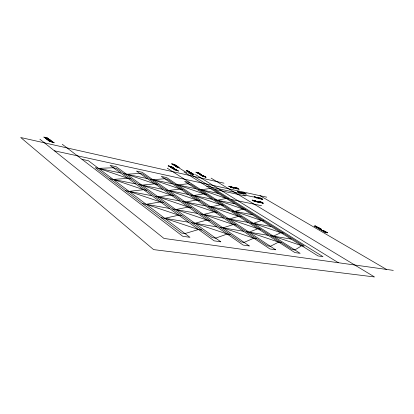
<?xml version="1.0" encoding="UTF-8"?>
<svg xmlns="http://www.w3.org/2000/svg" width="414" height="414" viewBox="0 0 414 414"><rect width="100%" height="100%" fill="white"/><g stroke="black" fill="none" stroke-linecap="round" stroke-linejoin="round"><path stroke-width="0.62" d="M253.829 201.044L253.963 200.754L253.451 200.443M48.221 140.294L50.068 140.858L48.997 140.18L47.688 140.02L49.25 140.869L52.324 141.412L50.027 140.506M197.975 173.368L201.432 174.429M259.976 201.701L262.062 202.43M171.686 163.815L172.152 163.98M189.721 171.836L188.52 171.505M49.68 139.58L49.188 139.554M228.683 198.958L226.277 198.466L200.987 189.793L210.317 188.468L212.698 188.981L304.218 246.123L301.744 245.73L294.866 249.958L292.232 249.564L190.719 184.282L188.199 183.744L177.694 184.918L203.911 193.887L206.462 194.409M46.109 138.581L46.963 138.674A7.462 1.351 18 0 1 47.543 138.799L49.701 139.544M204.004 176.074L202.436 175.464M237.331 191.371L239.395 192.091M234.288 187.459L236.301 188.163M281.272 242.516L278.622 242.102L270.383 246.304L267.553 245.88L167.422 179.309L164.751 178.734L152.947 179.738L180.162 189.022L182.874 189.581M283.352 233.092L280.889 232.668L273.333 236.156L301.744 245.73M234.138 188.225L230.965 186.771M256.68 238.65L253.839 238.205L244.058 242.376L241.01 241.921L142.69 174.025L139.849 173.419L126.606 174.227L154.888 183.847L157.775 184.442M230.986 186.724L234.164 188.168M50.125 139.787L48.842 139.487A8.001 1.418 18 0 1 47.889 139.275L47.025 139.047M257.368 201.96L255.728 201.478L257.829 202.104L254.812 200.686L255.966 200.93L255.671 200.749L254.227 200.448L255.629 201.261M324.705 231.322L322.485 230.417L325.15 231.473L324.55 231.488A6.712 1.128 22.4 0 1 324.172 231.421L321.978 230.489M175.029 169.502L172.679 168.534L174.397 168.99M173.435 168.006L172.912 167.944A6.717 1.097 20 0 1 172.203 167.784L170.656 167.209M260.535 229.185L257.912 228.735L249.026 232.161L278.622 242.102M318.04 227.84C311.411 225.578 321.481 228.212 318.997 228.021M321.223 229.335L319.572 228.694M170.666 167.158L171.205 167.22A6.262 1.04 20.1 0 1 171.634 167.313L173.87 168.094M261.011 202.348L261.622 202.374M230.267 234.505L227.214 234.024L215.668 238.138L212.377 237.646L116.386 168.405L113.358 167.758L98.506 168.343L127.942 178.331L131.021 178.962M263.894 220.941L261.451 220.496L253.321 223.332L280.889 232.668M201.023 174.335L200.547 174.284A6.469 1.025 20.4 0 1 199.89 174.134L198.409 173.59M323.008 230.614L324.721 231.281M50.384 140.708L51.828 141.195L50.368 140.77M190.238 172.612L191.868 173.176M198.404 173.523L198.88 173.575M319.572 228.621L321.274 229.273M236.156 225.009L233.341 224.523L222.965 227.876L253.839 238.205M177.28 166.366L175.655 165.802M188.422 171.582L186.15 170.656L187.806 171.065M324.328 231.778C322.687 231.473 326.812 233.01 327.422 232.849M201.825 230.034L198.529 229.516L184.97 233.558L181.404 233.025L95.272 167.67L120.521 172.954M241.253 216.781L238.65 216.305L229.237 219.053L257.912 228.735M261.451 202.482L263.004 203.088L261.001 202.41M257.813 197.576L258.367 197.695M325.89 232.487L324.307 231.824M210.038 220.533L207.021 220.015L194.947 223.265L227.214 234.024M245.714 209.593L243.287 209.117L234.686 211.388L261.451 220.496M175.671 165.755L177.296 166.314M188.08 171.396L186.605 170.868M238.304 191.987L237.796 191.599M202.72 175.836L200.485 174.879L202.099 175.324M48.226 140.18L49.09 140.325M173.782 164.622L172.736 164.363M191.842 173.233L189.757 172.447L192.267 173.362L191.439 173.295A6.2 1.004 20.3 0 1 191.014 173.197L188.649 172.193L189.11 172.343M217.112 212.346L214.333 211.833L203.471 214.473L233.341 224.523M235.23 188.054L234.748 187.687M241.155 192.267L242.723 192.919M181.989 215.725L178.744 215.171L164.741 218.302L198.529 229.516M252.535 200.205L254.429 200.909M223.27 205.22L220.693 204.718L210.84 206.871L238.65 216.305M262.036 202.503L263.454 203.284L261.912 202.927M177.797 167.142L176.235 166.625M259.319 198.28L257.798 197.633M238.743 192.127L240.27 192.712M191.315 207.605L188.339 207.057L175.852 209.562L207.021 220.015M226.277 198.466L217.278 200.231L243.287 209.117M321.994 230.432L321.502 230.262L322.532 230.898M240.234 192.769L238.298 192.065M201.406 174.511L197.97 173.388M173.797 168.188L170.226 167.002L173.068 167.649M235.659 188.189L237.15 188.763M262.414 199.274L260.856 198.622L262.45 199.227M318.557 228.44L318.076 228.249L319.09 228.901M199.398 200.567L196.65 200.029L185.4 202.053L214.333 211.833M237.124 188.81L235.214 188.116M242.682 192.965L241.145 192.339M316.394 227.146L318.599 227.695M163.685 202.524L160.492 201.939L146.163 204.288L178.744 215.171M171.81 166.997L171.065 166.816M203.911 193.887L193.705 195.522L220.693 204.718M175.929 169.595L175.194 169.398M239.318 192.163L240.72 192.893L239.442 192.655M173.942 195.605L171.008 195.035L158.195 196.893L188.339 207.057M229.118 186.372L230.914 187.014M174.775 169.093L175.96 169.538M236.28 188.23L237.589 188.934L236.332 188.696M187.827 170.992L188.706 171.205M180.162 189.022L168.607 190.502L196.65 200.029M199.357 173.342L197.245 172.69M146.747 190.305L143.611 189.695L129.033 191.366L160.492 201.939M174.423 168.912L176.405 169.73L175.055 169.435M174.517 165.481L174.082 165.326L176.012 166.216M202.456 175.417L203.595 175.841M326.967 232.632L325.771 232.182M154.888 183.847L141.826 185.146L171.008 195.035M189.27 171.66L188.179 171.241M238.95 192.029L238.573 191.956M202.11 175.236L204.03 176.038M237.802 191.527L238.976 191.972M176.24 166.526L177.823 167.085M235.84 188.101L235.494 188.028M188.184 171.168L189.327 171.598M234.748 187.614L235.892 188.044M127.942 178.331L113.198 179.422L143.611 189.695M260.458 201.856L261.648 202.311M173.155 168.695L174.677 169.274L173.135 168.777M203.559 175.903L202.819 175.753M255.686 201.199L257.384 201.918M255.371 197.364L257.446 198.239L254.522 196.873L255.645 197.116L255.355 196.945L253.958 196.64L255.314 197.426M186.626 170.78L188.101 171.344M260.059 198.047L261.4 198.456L259.583 197.918L261.239 198.968L262.88 199.413L261.845 198.855M200.95 175.039L202.399 175.598L200.94 175.132M178.905 167.401C180.959 167.856 173.989 165.46 176.602 166.821M235.302 188.049L234.293 187.532M260.142 198.798C256.468 197.597 262.233 199.915 260.101 198.477A6.246 1.014 21.3 0 0 259.769 198.28L258.445 197.654M243.458 193.483L242.107 193.064L242.795 193.302M393.3 270.378L163.98 238.438L39.894 139.202M161.237 217.723L188.432 222.194M191.703 222.732L216.915 226.882M219.953 227.379L243.396 231.235M246.221 231.7L268.075 235.292M270.715 235.726L291.13 239.085M142.726 203.678L169.44 208.423M172.659 208.998L197.499 213.412M200.5 213.945L223.663 218.064M226.458 218.561L248.105 222.406M250.724 222.872L270.999 226.479M49.271 139.704L46.104 138.628M315.437 226.008L315.116 225.946A3.245 0.538 22.3 0 0 316.229 226.432L314.102 226.028L317.186 226.753L316.953 226.624A2.629 0.435 22.3 0 1 315.458 226.008M125.665 190.73L151.891 195.698M155.053 196.298L179.516 200.935M182.47 201.494L205.334 205.825M208.097 206.353L229.516 210.41M232.109 210.902L252.214 214.711M320.42 229.221L319.184 228.854M109.891 178.765L135.632 183.909M138.742 184.53L162.805 189.343M165.714 189.922L188.261 194.43M190.994 194.978L212.165 199.212M214.726 199.724L234.645 203.709M231.074 199.45L261.56 205.691M123.574 173.59L147.239 178.543M150.106 179.143L172.327 183.795M175.018 184.359L195.931 188.732M198.466 189.265L218.173 193.39M254.284 201.323L256.018 201.799L253.829 201.183M215.063 189.483L245.3 195.941M242.878 194.704L253.606 197.007M81.982 159.333L88.389 160.71L189.964 237.326L182.771 236.28L62.297 144.3M189.674 182.543L184.665 181.461L294.846 252.571L300.145 253.342L167.246 168.172M206.726 186.217L241.631 193.742M54.379 150.789L266.771 197.173M323.727 231.193L322.625 230.852M237.708 188.282L236.047 187.811L238.102 188.349A5.817 0.926 21.1 0 0 239.147 189.358L238.764 189.276A5.537 0.885 21.1 0 1 237.76 188.303M230.707 187.392L232.404 187.873L230.282 187.283M224.015 183.185L20.7 137.515L153.615 249.616L374.51 276.966L211.114 178.144M189.948 172.809L190.921 173.026M325.714 232.15L325.383 232.073L325.947 232.435M174.522 165.548L176.286 166.19M47.941 138.633L48.836 138.674L46.88 137.769L48.309 138.53L46.332 138.074M48.014 138.793L45.607 138.411L47.082 139.171M175.872 166.086L176.411 166.319A6.138 0.978 20.1 0 0 176.83 166.418C179.588 166.728 173.057 164.731 176.219 166.164M49.049 140.196L49.442 140.444M261.094 202.317L259.976 201.758M238.397 191.961L237.331 191.439M261.198 202.286L260.437 201.918M231.912 186.988L231.385 186.921L231.99 187.345A6.024 0.968 21 0 0 232.326 187.542L233.724 188.059L233.336 187.718A6.614 1.071 20.9 0 0 232.797 187.402L231.943 186.921M189.845 172.773L189.1 172.421M169.595 166.237L168.115 165.719L169.885 166.692L168.85 166.035A2.008 0.331 20 0 1 169.352 166.221L172.286 167.158L170.444 166.273L171.846 166.946M171.101 166.914L170.64 166.656M176.84 166.997L178.279 167.303L177.176 166.692L178.957 167.349M188.748 171.303L189.762 171.784M176.819 166.909L176.54 166.878M320.42 229.149C315.954 227.245 323.696 229.537 321.098 229.491A6.665 1.118 22.3 0 1 320.726 229.418L318.552 228.502M317.341 227.312L318.542 228.016L318.159 228.042A1.661 0.279 22.4 0 1 317.481 227.855L316.669 227.519M190.807 172.985L190.238 172.679M242.718 193.348L243.949 193.623L243.458 193.172A6.288 1.035 21.1 0 0 243.132 192.976L240.663 192.122L243.018 193.053M323.826 231.131L322.998 230.676M49.426 140.325L49.975 140.579M236.306 188.608L235.644 188.246M239.411 192.562L238.728 192.189M170.656 166.744L170.371 166.635M198.135 173.047L199.822 173.476L198.001 172.633L199.393 173.295M46.528 138.152L50.187 139.699M230.096 186.559L228.683 186.212L229.108 186.44M317.279 227.358L318.05 227.798M197.245 172.607L195.843 172.115L197.602 173.068L196.541 172.415A1.935 0.31 20.4 0 1 197.028 172.602L197.742 172.814M46.503 138.028L45.183 137.603A2.396 0.43 17.9 0 0 44.608 137.386L45.478 138.069L43.801 137.034L46.327 137.955M172.659 164.332L172.131 164.058M253.57 200.402L252.064 200.05L252.53 200.272M169.714 166.283L170.019 166.407M229.982 186.6L230.5 186.916M173.036 167.717L173.456 167.96M261.922 198.792L260.039 198.146M262.062 202.901L261.436 202.534M175.262 169.502L174.775 169.166M326.413 232.15L326.993 232.58M326.465 232.171L327.458 232.782M318.62 227.705L319.039 227.969M316.705 227.446L316.394 227.25M260.044 195.703L386.521 269.431M259.723 198.384L260.189 198.704M243.075 193.074L243.51 193.39M202.11 175.955L202.389 176.126A5.92 0.963 20.6 0 1 205.893 177.249L206.182 177.311L204.392 176.359L205.479 177.016A5.62 0.916 20.5 0 0 202.12 175.96M195.522 174.599L338.383 262.73M188.639 173.036L322.987 256.659L318.05 255.945L183.987 171.976M178.807 167.779L187.05 172.928M173.813 164.565L172.804 164.016L175.619 165.15L171.675 163.851M201.038 174.299L199.279 173.663A6.029 0.968 20.5 0 0 198.88 173.575M259.371 198.228L257.342 197.421L259.671 198.363M220.776 241.807L214.141 240.839L110.093 165.388L116.101 166.687L220.776 241.807M249.244 245.942L243.106 245.052L136.475 171.075L142.121 172.291L249.244 245.942M275.626 249.777L269.933 248.949L161.284 176.426L166.599 177.57L275.626 249.777M320.498 229.594L320.115 229.527L320.912 229.837L320.498 229.594M258.709 201.375L258.419 201.313L259.05 202.198L261.265 202.896L258.709 201.375M260.008 202.286L259.107 202.094L258.859 201.597L260.008 202.286M258.9 202.265L258.496 202.177L259.262 202.477L258.9 202.265M258.486 198.399L258.098 198.316L258.833 198.606L258.486 198.399M245.124 193.607L244.229 193.41L244.032 192.955L245.124 193.607M245.859 193.768L243.618 192.686L244.151 193.498L246.33 194.192L245.859 193.768M241.755 193.074L241.352 192.986L242.097 193.276L241.755 193.074M235.287 188.386L234.883 188.298L235.618 188.582L235.287 188.386M191.563 173.766L190.823 173.595L194.171 174.465L190.611 173.176L191.563 173.766M193.297 174.159L191.221 173.419L193.297 174.159M54.156 142.794L53.748 142.701A7.333 1.345 18 0 0 49.23 141.293L48.987 141.102A6.966 1.278 18 0 1 53.344 142.457L52.459 141.748L54.156 142.794M178.522 171.029L178.217 170.961A6.143 1.035 20.1 0 0 174.548 169.797L174.258 169.616A5.837 0.978 20.1 0 1 177.792 170.734L176.742 170.056L178.522 171.029M47.331 139.466L46.73 139.327L47.579 139.663L47.331 139.466M172.033 168.022L171.587 167.918L172.333 168.213L172.033 168.022M188.008 171.681L187.578 171.582L188.308 171.867L188.008 171.681M199.796 174.382L199.377 174.284L200.102 174.568L199.796 174.382M173.482 164.839L173.047 164.736L173.771 165.02L173.482 164.839M325.777 232.021C324.954 231.473 327.314 232.549 325.777 232.021"/></g></svg>
